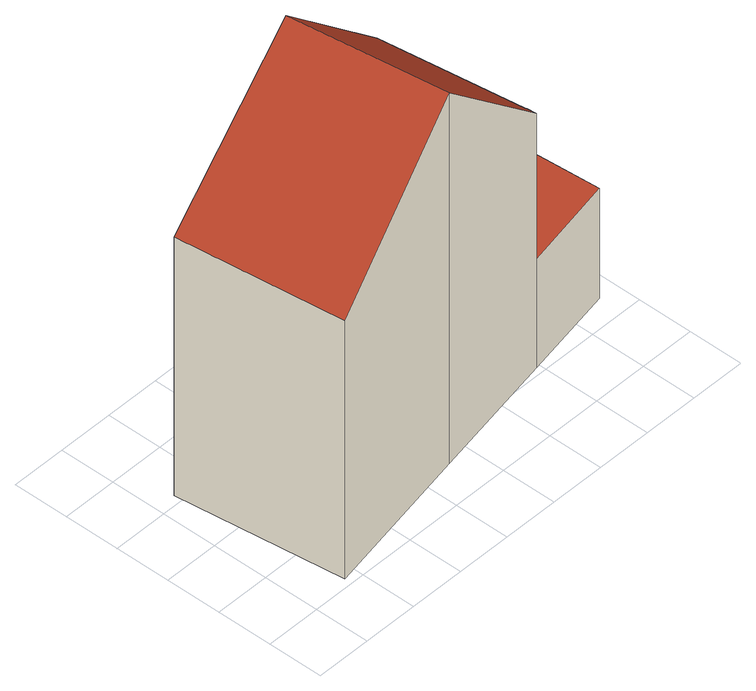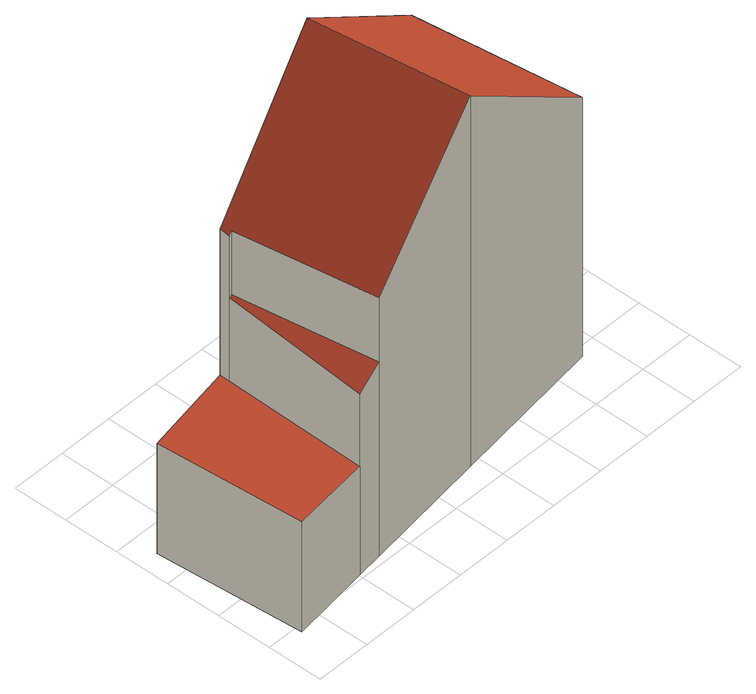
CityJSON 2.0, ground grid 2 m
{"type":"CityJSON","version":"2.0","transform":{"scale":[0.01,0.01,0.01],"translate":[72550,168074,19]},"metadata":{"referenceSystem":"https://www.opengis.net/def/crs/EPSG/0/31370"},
"CityObjects":{
"building1":{"type":"Building","attributes":{"BGNINV":5,"LBLBGNINV":"kadastralisatie","LBLTYPE":"hoofdgebouw","LENGTE":39.69,"OIDN":1737679,"OPPERVL":80.64,"TYPE":1,"UIDN":6021790,"VERSIE":2,"rf_extrusion_mode":"standard","rf_force_lod11":false,"rf_h_ground":19.19,"rf_h_pc_98p":0,"rf_h_roof_50p":31.16,"rf_h_roof_70p":32.26,"rf_h_roof_max":33.82,"rf_h_roof_min":23.48,"rf_h_roof_ridge":33.86,"rf_is_glass_roof":false,"rf_nodata_frac_wolk":0.0025,"rf_nodata_r_wolk":0,"rf_pc_select":"PREFERRED_AND_LATEST","rf_pc_source":"wolk","rf_pc_year":0,"rf_pointcloud_unusable":false,"rf_pt_density_wolk":43.83,"rf_ridgelines":1,"rf_rmse_lod22":1.41,"rf_roof_planes":9,"rf_roof_type":"slanted","rf_success":true,"rf_t_run":26,"rf_val3dity_lod22":"[]","rf_volume_lod22":847.49},"children":["building1-1"]},
"building1-1":{"type":"BuildingPart","parents":["building1"],"geometry":[{"type":"Solid","lod":"2.2","boundaries":[[[[0,1,2,3,4,5,6,7,8]],[[9,5,4,10]],[[10,4,3,11]],[[12,0,8,13]],[[14,15,16,17]],[[17,16,2,1,18]],[[19,7,6,20,21]],[[13,8,7,19]],[[20,6,5,9]],[[22,23,11,24]],[[21,20,23,22,25]],[[25,22,15,14]],[[18,1,0,12]],[[24,11,3,2,16]],[[23,20,9,10,11]],[[25,14,17,18,19,21]],[[18,12,13,19]],[[24,16,15,22]]]],"semantics":{"surfaces":[{"type":"GroundSurface"},{"type":"WallSurface","on_footprint_edge":true},{"type":"WallSurface","on_footprint_edge":false},{"type":"RoofSurface","rf_azimuth":273.97,"rf_h_roof_50p":23.52,"rf_h_roof_70p":23.53,"rf_h_roof_max":23.55,"rf_h_roof_min":23.5,"rf_slope":0.919},{"type":"RoofSurface","rf_azimuth":82.32,"rf_h_roof_50p":31.5,"rf_h_roof_70p":32.53,"rf_h_roof_max":34.05,"rf_h_roof_min":29.15,"rf_slope":43.92},{"type":"RoofSurface","rf_azimuth":262.41,"rf_h_roof_50p":31.65,"rf_h_roof_70p":32.62,"rf_h_roof_max":34.05,"rf_h_roof_min":29.3,"rf_slope":37.78},{"type":"RoofSurface","rf_azimuth":81.87,"rf_h_roof_50p":26.67,"rf_h_roof_70p":29.18,"rf_h_roof_max":29.52,"rf_h_roof_min":26.44,"rf_slope":27.51}],"values":[[0,1,1,1,2,1,1,1,1,2,2,2,1,1,3,4,5,6]]}}]}
},
"vertices":[
[77,631,19],[640,708,19],[1098,771,19],[1197,784,19],[1488,824,19],[1527,289,19],[1185,224,19],[717,135,19],[152,27,19],[1527,289,455],[1488,824,454],[1197,784,449],[77,631,1044],[152,27,1041],[1174,259,1034],[1174,259,784],[1098,771,786],[1098,771,1041],[640,708,1486],[717,135,1486],[1185,224,450],[1185,224,1028],[1186,261,778],[1186,261,450],[1197,784,734],[1186,261,1023]
]}
